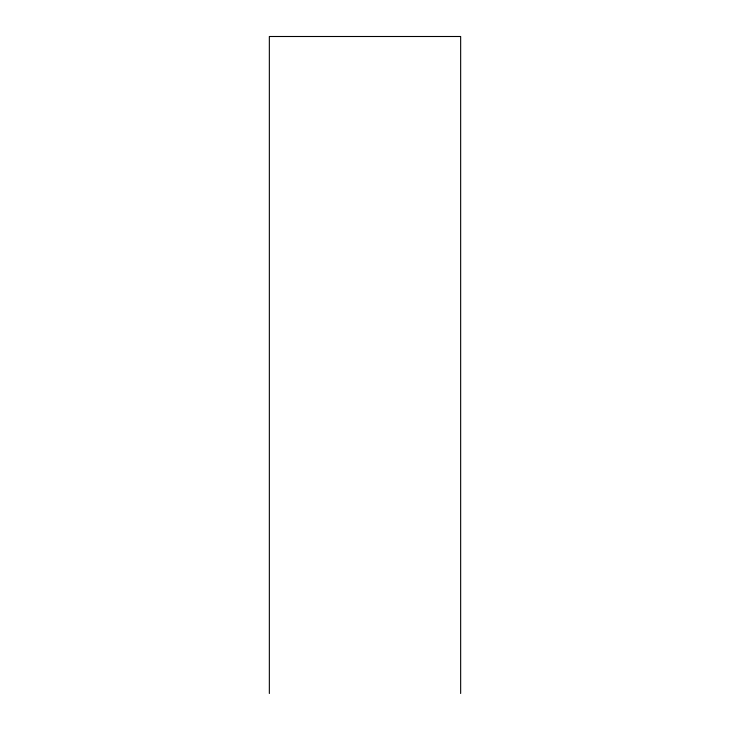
<?xml version="1.0" encoding="UTF-8"?>
<svg xmlns="http://www.w3.org/2000/svg" width="730" height="730" viewBox="0 0 730 730"><rect width="100%" height="100%" fill="white"/><g stroke="black" fill="none" stroke-linecap="round" stroke-linejoin="round"><path stroke-width="1.09" d="M460.657 693.5L460.657 36.5L269.343 36.5L269.343 693.5"/></g></svg>
